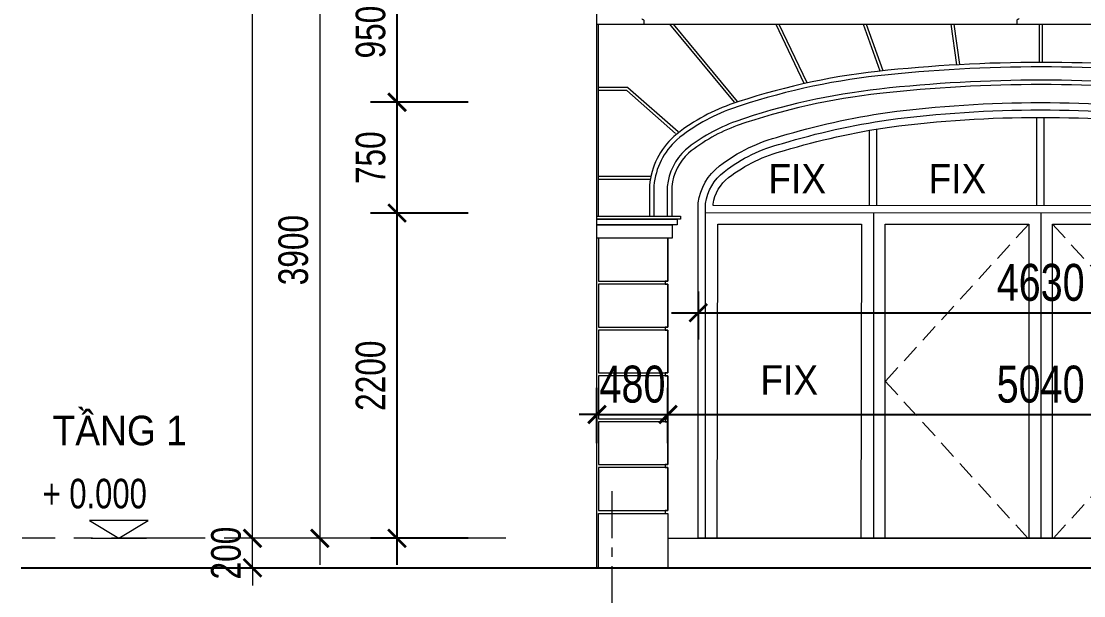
# Model space of a CAD drawing. Header units: millimetres. Extents: x -78046 to 260989, y -99288 to 158505.
# Drawn here: x 208264 to 215448, y 66559 to 70447 of the extents above; entities that cross this region are included whole.
import ezdxf

# ---------------------------------------------------------------- set-up
doc = ezdxf.new("R2010")
doc.units = ezdxf.units.MM
doc.header["$LTSCALE"] = 100
doc.header["$PDMODE"] = 98
doc.linetypes.add('CENTER', pattern=[50.8, 31.75, -6.35, 6.35, -6.35])
doc.linetypes.add('HIDDEN', pattern=[0.375, 0.25, -0.125])
doc.layers.get('Defpoints').update_dxf_attribs({"lineweight": 13})
for name, color, linetype, lineweight in [('-CENTER', 143, 'CENTER', 13), ('-DIM', 9, 'Continuous', 13), ('-DOOR', 137, 'Continuous', 9), ('-HATCH', 8, 'Continuous', 5), ('-HIDE', 3, 'HIDDEN', 13), ('-KH', 143, 'Continuous', 13), ('-LINE1', 7, 'Continuous', 18), ('-TEXT', 7, 'Continuous', 15)]:
    doc.layers.add(name, color=color, linetype=linetype, lineweight=lineweight)
doc.styles.add('1', font='arial.ttf')
doc.styles.add('AVANH', font='VHAVAN_2.TTF', dxfattribs={"width": 0.8})
doc.styles.add('X-5M-DH-TUM1$0$AVANTH', font='arial.ttf', dxfattribs={"width": 0.9})
doc.dimstyles.new('C_100A3', dxfattribs={"dimscale": 100, "dimtxt": 2.5, "dimasz": 1.2, "dimexe": 1.8, "dimexo": 0, "dimgap": 0.75, "dimtad": 1, "dimdec": 0, "dimzin": 0, "dimdsep": 46, "dimtxsty": 'AVANH', "dimblk": 'ARCHTICK', "dimcen": 0, "dimdle": 1.8, "dimclrd": 256, "dimclre": 256, "dimclrt": 7, "dimadec": 0, "dimazin": 0, "dimtfac": 0.0001, "dimtdec": 0, "dimtix": 1, "dimtmove": 2, "dimatfit": 3, "dimldrblk": 'ARCHTICK', "dimfxl": 1.8, "dimtolj": 1, "dimtzin": 0, "dimarcsym": 0})

# ---------------------------------------------------------------- blocks, each defined once
blk = doc.blocks.new('_ARCHTICK')
at = {"const_width": 0.15}
blk.add_lwpolyline([(-0.5, -0.5), (0.5, 0.5)], dxfattribs=at)
blk = doc.blocks.new('*D87')
at = {"layer": '-DIM', "lineweight": -2, "transparency": 16777216}
for p, q in [((-1874.2, 4280), (-1874.2, 20)), ((-1119.9, 4100), (-2054.2, 4100)), ((-1119.9, 200), (-2054.2, 200))]:
    blk.add_line(p, q, dxfattribs=at)
at = {"layer": 'Defpoints', "color": 0, "transparency": 16777216}
for p in [(-1119.9, 4100), (-1874.2, 200), (-1119.9, 200)]:
    blk.add_point(p, dxfattribs=at)
at = {"layer": '-DIM', "lineweight": -2, "transparency": 16777216, "xscale": 120, "yscale": 120, "zscale": 120}
for p, rotation in [((-1874.2, 4100), 90), ((-1874.2, 200), 270)]:
    blk.add_blockref('_ARCHTICK', p, dxfattribs=dict(at, rotation=rotation))
at = {"layer": '-DIM', "color": 7, "transparency": 16777216, "insert": (-2052.7, 2150), "char_height": 200, "attachment_point": 5, "rotation": 90, "style": 'AVANH'}
blk.add_mtext('\\A1;3900', dxfattribs=at)
blk = doc.blocks.new('*D91')
at = {"layer": '-DIM', "lineweight": -2, "transparency": 16777216}
for p, q in [((-2329.5, 200), (-2329.5, 320)), ((-1119.9, 200), (-2509.5, 200)), ((-2329.5, 0), (-2329.5, 200)), ((-1119.9, 0), (-2509.5, 0)), ((-2329.5, 0), (-2329.5, -120))]:
    blk.add_line(p, q, dxfattribs=at)
at = {"layer": 'Defpoints', "color": 0, "transparency": 16777216}
for p in [(-2329.5, 200), (-1119.9, 200), (-1119.9, 0)]:
    blk.add_point(p, dxfattribs=at)
at = {"layer": '-DIM', "lineweight": -2, "transparency": 16777216, "xscale": 120, "yscale": 120, "zscale": 120}
for p, rotation in [((-2329.5, 200), 270), ((-2329.5, 0), 90)]:
    blk.add_blockref('_ARCHTICK', p, dxfattribs=dict(at, rotation=rotation))
at = {"layer": '-DIM', "color": 7, "transparency": 16777216, "insert": (-2507.9, 100), "char_height": 200, "attachment_point": 5, "rotation": 90, "style": 'AVANH'}
blk.add_mtext('\\A1;200', dxfattribs=at)
blk = doc.blocks.new('*D92')
at = {"layer": '-DIM', "lineweight": -2, "transparency": 16777216}
for p, q in [((-2329.5, 20), (-2329.5, 14680)), ((-1119.9, 14500), (-2509.5, 14500)), ((-1119.9, 200), (-2509.5, 200))]:
    blk.add_line(p, q, dxfattribs=at)
at = {"layer": 'Defpoints', "color": 0, "transparency": 16777216}
for p in [(-2329.5, 14500), (-1119.9, 14500), (-1119.9, 200)]:
    blk.add_point(p, dxfattribs=at)
at = {"layer": '-DIM', "lineweight": -2, "transparency": 16777216, "xscale": 120, "yscale": 120, "zscale": 120}
for p, rotation in [((-2329.5, 14500), 90), ((-2329.5, 200), 270)]:
    blk.add_blockref('_ARCHTICK', p, dxfattribs=dict(at, rotation=rotation))
at = {"layer": '-DIM', "color": 7, "transparency": 16777216, "insert": (-2507.9, 7350), "char_height": 200, "attachment_point": 5, "rotation": 90, "style": 'AVANH'}
blk.add_mtext('\\A1;14300', dxfattribs=at)
blk = doc.blocks.new('cot')
at = {"layer": '-KH'}
blk.add_line((116899.3, -109063.7), (117274.3, -109063.7), dxfattribs=at)
blk.add_lwpolyline([(117285.6, -108943.7), (116888, -108943.7), (117086.8, -109063.7)], close=True, dxfattribs=at)
blk.add_solid([(117086.8, -109063.7), (117086.8, -108943.7), (117285.6, -108943.7), (117086.8, -109063.7)], dxfattribs=at)
blk = doc.blocks.new('*D593')
at = {"layer": 'Defpoints', "lineweight": -2, "transparency": 16777216}
for p, q in [((212156.9, 67591.5), (212156.9, 67965.4)), ((212636.9, 67591.5), (212636.9, 67965.4)), ((212156.9, 67785.4), (212036.9, 67785.4)), ((212156.9, 67785.4), (212636.9, 67785.4)), ((212636.9, 67785.4), (212756.9, 67785.4))]:
    blk.add_line(p, q, dxfattribs=at)
at = {"layer": 'Defpoints', "color": 0, "transparency": 16777216}
for p in [(212636.9, 67785.4), (212156.9, 67591.5), (212636.9, 67591.5)]:
    blk.add_point(p, dxfattribs=at)
at = {"layer": 'Defpoints', "lineweight": -2, "transparency": 16777216, "xscale": 120, "yscale": 120, "zscale": 120}
blk.add_blockref('_ARCHTICK', (212156.9, 67785.4), dxfattribs=at)
at = {"layer": 'Defpoints', "lineweight": -2, "transparency": 16777216, "xscale": 120, "yscale": 120, "zscale": 120, "rotation": 180}
blk.add_blockref('_ARCHTICK', (212636.9, 67785.4), dxfattribs=at)
at = {"layer": 'Defpoints', "color": 7, "transparency": 16777216, "insert": (212396.9, 67989.7), "char_height": 250, "attachment_point": 5, "style": 'AVANH'}
blk.add_mtext('\\A1;480', dxfattribs=at)
blk = doc.blocks.new('*D594')
at = {"layer": 'Defpoints', "lineweight": -2, "transparency": 16777216}
for p, q in [((212636.9, 67591.5), (212636.9, 67965.4)), ((217676.9, 67859.3), (217676.9, 67605.4)), ((212456.9, 67785.4), (217856.9, 67785.4))]:
    blk.add_line(p, q, dxfattribs=at)
at = {"layer": 'Defpoints', "color": 0, "transparency": 16777216}
for p in [(217676.9, 67859.3), (217676.9, 67785.4), (212636.9, 67591.5)]:
    blk.add_point(p, dxfattribs=at)
at = {"layer": 'Defpoints', "lineweight": -2, "transparency": 16777216, "xscale": 120, "yscale": 120, "zscale": 120, "rotation": 180}
blk.add_blockref('_ARCHTICK', (212636.9, 67785.4), dxfattribs=at)
at = {"layer": 'Defpoints', "lineweight": -2, "transparency": 16777216, "xscale": 120, "yscale": 120, "zscale": 120}
blk.add_blockref('_ARCHTICK', (217676.9, 67785.4), dxfattribs=at)
at = {"layer": 'Defpoints', "color": 7, "transparency": 16777216, "insert": (215156.9, 67989.7), "char_height": 250, "attachment_point": 5, "style": 'AVANH'}
blk.add_mtext('\\A1;5040', dxfattribs=at)
blk = doc.blocks.new('*D596')
at = {"layer": 'Defpoints', "lineweight": -2, "transparency": 16777216}
for p, q in [((212841.7, 68617.4), (212841.7, 68293.9)), ((217472.2, 68617.4), (217472.2, 68293.9)), ((212661.7, 68473.9), (217652.2, 68473.9))]:
    blk.add_line(p, q, dxfattribs=at)
at = {"layer": 'Defpoints', "color": 0, "transparency": 16777216}
for p in [(212841.7, 68617.4), (217472.2, 68617.4), (217472.2, 68473.9)]:
    blk.add_point(p, dxfattribs=at)
at = {"layer": 'Defpoints', "lineweight": -2, "transparency": 16777216, "xscale": 120, "yscale": 120, "zscale": 120, "rotation": 180}
blk.add_blockref('_ARCHTICK', (212841.7, 68473.9), dxfattribs=at)
at = {"layer": 'Defpoints', "lineweight": -2, "transparency": 16777216, "xscale": 120, "yscale": 120, "zscale": 120}
blk.add_blockref('_ARCHTICK', (217472.2, 68473.9), dxfattribs=at)
at = {"layer": 'Defpoints', "color": 7, "transparency": 16777216, "insert": (215157, 68678.2), "char_height": 250, "attachment_point": 5, "style": 'AVANH'}
blk.add_mtext('\\A1;4630', dxfattribs=at)
blk = doc.blocks.new('*D573')
at = {"layer": '-DIM', "lineweight": -2, "transparency": 16777216}
for p, q in [((210805.1, 66768), (210805.1, 69328)), ((211284.7, 69148), (210625.1, 69148)), ((211284.7, 66948), (210625.1, 66948))]:
    blk.add_line(p, q, dxfattribs=at)
at = {"layer": 'Defpoints', "color": 0, "transparency": 16777216}
for p in [(210805.1, 69148), (211284.7, 69148), (211284.7, 66948)]:
    blk.add_point(p, dxfattribs=at)
at = {"layer": '-DIM', "lineweight": -2, "transparency": 16777216, "xscale": 120, "yscale": 120, "zscale": 120}
for p, rotation in [((210805.1, 69148), 90), ((210805.1, 66948), 270)]:
    blk.add_blockref('_ARCHTICK', p, dxfattribs=dict(at, rotation=rotation))
at = {"layer": '-DIM', "color": 7, "transparency": 16777216, "insert": (210626.7, 68048), "char_height": 200, "attachment_point": 5, "rotation": 90, "style": 'AVANH'}
blk.add_mtext('\\A1;2200', dxfattribs=at)
blk = doc.blocks.new('*D574')
at = {"layer": '-DIM', "lineweight": -2, "transparency": 16777216}
for p, q in [((210805.1, 69718.5), (210805.1, 71028)), ((211284.7, 70848), (210625.1, 70848)), ((211284.7, 69898.5), (210625.1, 69898.5))]:
    blk.add_line(p, q, dxfattribs=at)
at = {"layer": 'Defpoints', "color": 0, "transparency": 16777216}
for p in [(210805.1, 70848), (211284.7, 70848), (211284.7, 69898.5)]:
    blk.add_point(p, dxfattribs=at)
at = {"layer": '-DIM', "lineweight": -2, "transparency": 16777216, "xscale": 120, "yscale": 120, "zscale": 120}
for p, rotation in [((210805.1, 70848), 90), ((210805.1, 69898.5), 270)]:
    blk.add_blockref('_ARCHTICK', p, dxfattribs=dict(at, rotation=rotation))
at = {"layer": '-DIM', "color": 7, "transparency": 16777216, "insert": (210626.7, 70373.2), "char_height": 200, "attachment_point": 5, "rotation": 90, "style": 'AVANH'}
blk.add_mtext('\\A1;950', dxfattribs=at)
blk = doc.blocks.new('*D583')
at = {"layer": '-DIM', "lineweight": -2, "transparency": 16777216}
for p, q in [((210805.1, 68968), (210805.1, 70078.5)), ((211284.7, 69898.5), (210625.1, 69898.5)), ((211284.7, 69148), (210625.1, 69148))]:
    blk.add_line(p, q, dxfattribs=at)
at = {"layer": 'Defpoints', "color": 0, "transparency": 16777216}
for p in [(210805.1, 69898.5), (211284.7, 69898.5), (211284.7, 69148)]:
    blk.add_point(p, dxfattribs=at)
at = {"layer": '-DIM', "lineweight": -2, "transparency": 16777216, "xscale": 120, "yscale": 120, "zscale": 120}
for p, rotation in [((210805.1, 69898.5), 90), ((210805.1, 69148), 270)]:
    blk.add_blockref('_ARCHTICK', p, dxfattribs=dict(at, rotation=rotation))
at = {"layer": '-DIM', "color": 7, "transparency": 16777216, "insert": (210626.7, 69523.2), "char_height": 200, "attachment_point": 5, "rotation": 90, "style": 'AVANH'}
blk.add_mtext('\\A1;750', dxfattribs=at)
blk = doc.blocks.new('ƯEQ')
at = {"layer": '-CENTER', "ltscale": 0.2}
for p, q in [((-616.7, 200), (-3887.9, 200)), ((-616.7, 0), (-3887.9, 0))]:
    blk.add_line(p, q, dxfattribs=at)
at = {"layer": '-CENTER'}
blk.add_blockref('cot', (-120320.2, 109263.7), dxfattribs=at)
at = {"layer": '-TEXT', "color": 2, "style": 'X-5M-DH-TUM1$0$AVANTH', "width": 0.9}
blk.add_text('TẦNG 1', height=200, dxfattribs=at).set_placement((-3681.2, 829.6))
at = {"layer": '-TEXT', "style": '1', "width": 0.75}
blk.add_text('+ 0.000', height=200, dxfattribs=at).set_placement((-3748.7, 402.8))
at = {"layer": '-DIM'}
for base, p1, p2, picture, middle in [((-2329.5, 14500), (-1119.9, 200), (-1119.9, 14500), '*D92', (-2507.9, 7350)), ((-1874.2, 200), (-1119.9, 4100), (-1119.9, 200), '*D87', (-2052.7, 2150)), ((-2329.5, 200), (-1119.9, 0), (-1119.9, 200), '*D91', (-2507.9, 100))]:
    dim = blk.add_linear_dim(base=base, p1=p1, p2=p2, angle=90, dimstyle='C_100A3', override={"dimtxt": 2}, dxfattribs=at)
    dim.commit()
    dim.dimension.update_dxf_attribs({"geometry": picture, "text_midpoint": middle})

msp = doc.modelspace()

# ---------------------------------------------------------------- linework, layer by layer
at = {"layer": '-CENTER', "ltscale": 0.1}
msp.add_line((212256.9, 67267.5), (212256.9, 65591.5), dxfattribs=at)
at = {"layer": '-DOOR', "lineweight": 9}
for p, q in [((215131.7, 69198.5), (215131.7, 69796.4)), ((215181.7, 69198.4), (215181.7, 69796.4)), ((213999.6, 69198.4), (213999.6, 69708.6)), ((214049.6, 69198.5), (214049.6, 69717.1)), ((217422.2, 69148), (212891.7, 69150))]:
    msp.add_line(p, q, dxfattribs=at)
msp.add_lwpolyline([(212842, 69218.3, -0.198195), (212985.9, 69468.3, -0.101882), (213398.4, 69668.3, -0.037614), (214120.9, 69829.2, -0.064973), (216191.1, 69829.2, -0.037612), (216913.6, 69668.3, -0.103998), (217324, 69468.3, -0.197282), (217472.2, 69217.3), (217472.2, 66948), (212841.7, 66948), (212841.7, 69218.3)], format="xyb", dxfattribs=at)
for points in [[(212891.7, 69213.4, -0.196881), (213016.5, 69428.7, -0.102124), (213411.8, 69620.1, -0.037654), (214127.7, 69779.7, -0.06495), (216184.3, 69779.7, -0.037657), (216900.2, 69620.1, -0.104304), (217293.4, 69428.7, -0.194661), (217422.2, 69213.9), (217422.2, 66948), (212891.7, 66948)], [(212941.7, 69209.8, -0.19383), (213047, 69389.1, -0.102384), (213425.2, 69571.9, -0.037696), (214134.5, 69730.1, -0.064927), (216177.5, 69730.1, -0.037703), (216886.9, 69571.9, -0.104636), (217262.8, 69389.2, -0.191341), (217372.2, 69210.3), (217372.2, 69197.5), (212941.7, 69199.4)]]:
    msp.add_lwpolyline(points, format="xyb", close=True, dxfattribs=at)
for points in [[(214026.2, 69148.5), (214026, 66948)], [(215157.5, 69148.5), (215157.3, 66948)]]:
    msp.add_lwpolyline(points, dxfattribs=at)
for points in [[(212974, 69073), (213945.4, 69073), (213940.2, 66948), (212968.8, 66948)], [(214106.6, 69073), (215076, 69073), (215076, 66948), (214106.6, 66948)], [(215237.3, 69073), (216206.7, 69073), (216206.7, 66948), (215237.3, 66948)]]:
    msp.add_lwpolyline(points, close=True, dxfattribs=at)
at = {"layer": '-HATCH'}
for p, q in [((213086.9, 69898), (212649.3, 70428)), ((213107, 69904.7), (212674.4, 70428)), ((213365.1, 70428), (213555.5, 70027.1)), ((213386.8, 70428), (213575.3, 70031.4)), ((213956, 70428), (214070.2, 70110.5)), ((213977, 70428), (214090.5, 70112.6)), ((214550.1, 70428), (214587.5, 70152.4)), ((214570.2, 70428), (214607.5, 70153.4)), ((215146.9, 70428), (215146.9, 70167.9)), ((215166.9, 70428), (215166.9, 70167.9)), ((212365.6, 69998), (212167.1, 69998)), ((212358, 69978), (212167.1, 69978)), ((212358, 69978), (212688.9, 69687.2)), ((212365.6, 69998), (212705, 69699.7)), ((212167.1, 69398), (212518, 69398)), ((212167.1, 69378), (212515.2, 69378)), ((212616.9, 68687.7), (212616.9, 68667.7)), ((212616.9, 68377.3), (212616.9, 68357.3)), ((212616.9, 68067), (212616.9, 68047)), ((212616.9, 67756.7), (212616.9, 67736.7)), ((212616.9, 67446.3), (212616.9, 67426.3)), ((212616.9, 67136), (212616.9, 67116))]:
    msp.add_line(p, q, dxfattribs=at)
for points in [[(217771.9, 69128), (217771.9, 69329.1, 0.195732), (217641.3, 69635, 0.090438), (217262.6, 69854.3, 0.055416), (216264.6, 70078, 0.054558), (214056.9, 70077.4, 0.05525), (213065.5, 69854.3, 0.085008), (212697, 69645, 0.187409), (212541.9, 69333.9), (212541.9, 69128)], [(217681.9, 69128), (217681.9, 69328.3, 0.192786), (217580.3, 69568.7, 0.08952), (217232.7, 69769.4, 0.05538), (216254.8, 69988.6, 0.054555), (214066.8, 69987.9, 0.055208), (213095.5, 69769.4, 0.084345), (212755.9, 69576.9, 0.183314), (212631.9, 69329.6), (212631.9, 69128)]]:
    msp.add_lwpolyline(points, format="xyb", dxfattribs=at)
for points in [[(212166.9, 68687.7), (212636.9, 68687.7), (212636.9, 68978), (212166.9, 68978)], [(212166.9, 68377.3), (212636.9, 68377.3), (212636.9, 68667.7), (212166.9, 68667.7)], [(212166.9, 68067), (212636.9, 68067), (212636.9, 68357.3), (212166.9, 68357.3)], [(212166.9, 67756.7), (212636.9, 67756.7), (212636.9, 68047), (212166.9, 68047)], [(212166.9, 67446.3), (212636.9, 67446.3), (212636.9, 67736.7), (212166.9, 67736.7)], [(212166.9, 67136), (212636.9, 67136), (212636.9, 67426.3), (212166.9, 67426.3)], [(212166.9, 67116), (212636.9, 67116), (212636.9, 66748), (212166.9, 66748)]]:
    msp.add_lwpolyline(points, close=True, dxfattribs=at)
at = {"layer": '-HIDE', "ltscale": 5}
for points in [[(215076, 69073), (214106.6, 68010.5), (215070.9, 66948)], [(215237.9, 69073), (216207.3, 68010.5), (215243.1, 66948)]]:
    msp.add_lwpolyline(points, dxfattribs=at)
at = {"layer": '-LINE1', "color": 0, "lineweight": 20}
for p, q in [((212156.9, 66748), (212156.9, 81398)), ((212156.9, 70428), (218156.9, 70428)), ((212167.1, 69128), (212167.1, 70428)), ((212636.9, 66948), (217676.9, 66948)), ((212156.9, 66748), (218156.9, 66748))]:
    msp.add_line(p, q, dxfattribs=at)
for points in [[(212459.5, 70465.5, 0.402161), (212467, 70457.9, -0.417348), (212474.5, 70450.5), (212474.5, 70428)], [(215009.8, 70465.5, -0.402161), (215002.3, 70457.9, 0.417348), (214994.8, 70450.5), (214994.8, 70428)], [(217801.9, 69128), (217801.9, 69329.3, 0.196505), (217661.6, 69657.1, 0.090704), (217272.5, 69882.6, 0.055428), (216267.9, 70107.8, 0.054559), (214053.6, 70107.2, 0.055264), (213055.5, 69882.6, 0.085203), (212677.4, 69667.7, 0.188517), (212511.9, 69335.3), (212511.9, 69128)], [(217651.9, 69128), (217651.9, 69328, 0.191513), (217559.9, 69546.7, 0.089166), (217222.8, 69741.1, 0.055367), (216251.5, 69958.7, 0.054554), (214070.1, 69958.1, 0.055193), (213105.5, 69741.1, 0.084092), (212775.5, 69554.2, 0.181605), (212661.9, 69328), (212661.9, 69128)]]:
    msp.add_lwpolyline(points, format="xyb", dxfattribs=at)
for points in [[(212721.9, 69108), (212156.9, 69108), (212156.9, 69128), (212721.9, 69128)], [(212699.1, 69068), (212156.9, 69068), (212156.9, 69108), (212699.1, 69108)], [(212664.9, 68978), (212156.9, 68978), (212156.9, 69068), (212664.9, 69068)]]:
    msp.add_lwpolyline(points, close=True, dxfattribs=at)
msp.add_lwpolyline([(212664.9, 69068), (212664.9, 68978), (212636.9, 68978), (212636.9, 68687.7), (212616.9, 68687.7), (212616.9, 68667.7), (212636.9, 68667.7), (212636.9, 68377.3), (212616.9, 68377.3), (212616.9, 68357.3), (212636.9, 68357.3), (212636.9, 68067), (212616.9, 68067), (212616.9, 68047), (212636.9, 68047), (212636.9, 67756.7), (212616.9, 67756.7), (212616.9, 67736.7), (212636.9, 67736.7), (212636.9, 67446.3), (212616.9, 67446.3), (212616.9, 67426.3), (212636.9, 67426.3), (212636.9, 67136), (212616.9, 67136), (212616.9, 67116), (212636.9, 67116), (212636.9, 66748)], dxfattribs=at)
at = {"color": 2}
msp.add_line((208263.8, 66748), (219579.5, 66748), dxfattribs=at)

# ---------------------------------------------------------------- block references
at = {"layer": '-DOOR', "color": 2}
msp.add_blockref('ƯEQ', (212156.9, 66748), dxfattribs=at)

# ---------------------------------------------------------------- texts
at = {"layer": '-TEXT', "color": 2, "style": 'X-5M-DH-TUM1$0$AVANTH', "width": 0.9}
for p in [(213315.4, 69281.4), (214398.2, 69281.4), (213261.4, 67919.3)]:
    msp.add_text('FIX', height=200, dxfattribs=at).set_placement(p)

# ---------------------------------------------------------------- dimensions: what is measured, and where the dimension line sits
at = {"layer": '-DIM'}
for base, p1, p2, picture, middle in [((210805.124, 70847.9885), (211284.6854, 69898.4576), (211284.6854, 70847.9885), '*D574', (210626.6871, 70373.223)), ((210805.124, 69898.4576), (211284.6854, 69147.9836), (211284.6854, 69898.4576), '*D583', (210626.6871, 69523.2206)), ((210805.1, 69148), (211284.7, 66948), (211284.7, 69148), '*D573', (210626.7, 68048))]:
    dim = msp.add_linear_dim(base=base, p1=p1, p2=p2, angle=90, dimstyle='C_100A3', override={"dimtxt": 2}, dxfattribs=at)
    dim.commit()
    dim.dimension.update_dxf_attribs({"geometry": picture, "text_midpoint": middle})
at = {"layer": 'Defpoints', "color": 2}
for base, p1, p2, picture, middle in [((217472.2191, 68473.942), (212841.7452, 68617.3511), (217472.2191, 68617.3511), '*D596', (215156.9821, 68678.2381)), ((212636.9, 67785.4), (212156.9, 67591.5), (212636.9, 67591.5), '*D593', (212396.9, 67989.7)), ((217676.9, 67785.4), (212636.9, 67591.5), (217676.9, 67859.3), '*D594', (215156.9, 67989.7))]:
    dim = msp.add_linear_dim(base=base, p1=p1, p2=p2, dimstyle='C_100A3', dxfattribs=at)
    dim.commit()
    dim.dimension.update_dxf_attribs({"geometry": picture, "text_midpoint": middle})

doc.saveas('drawing.dxf')
